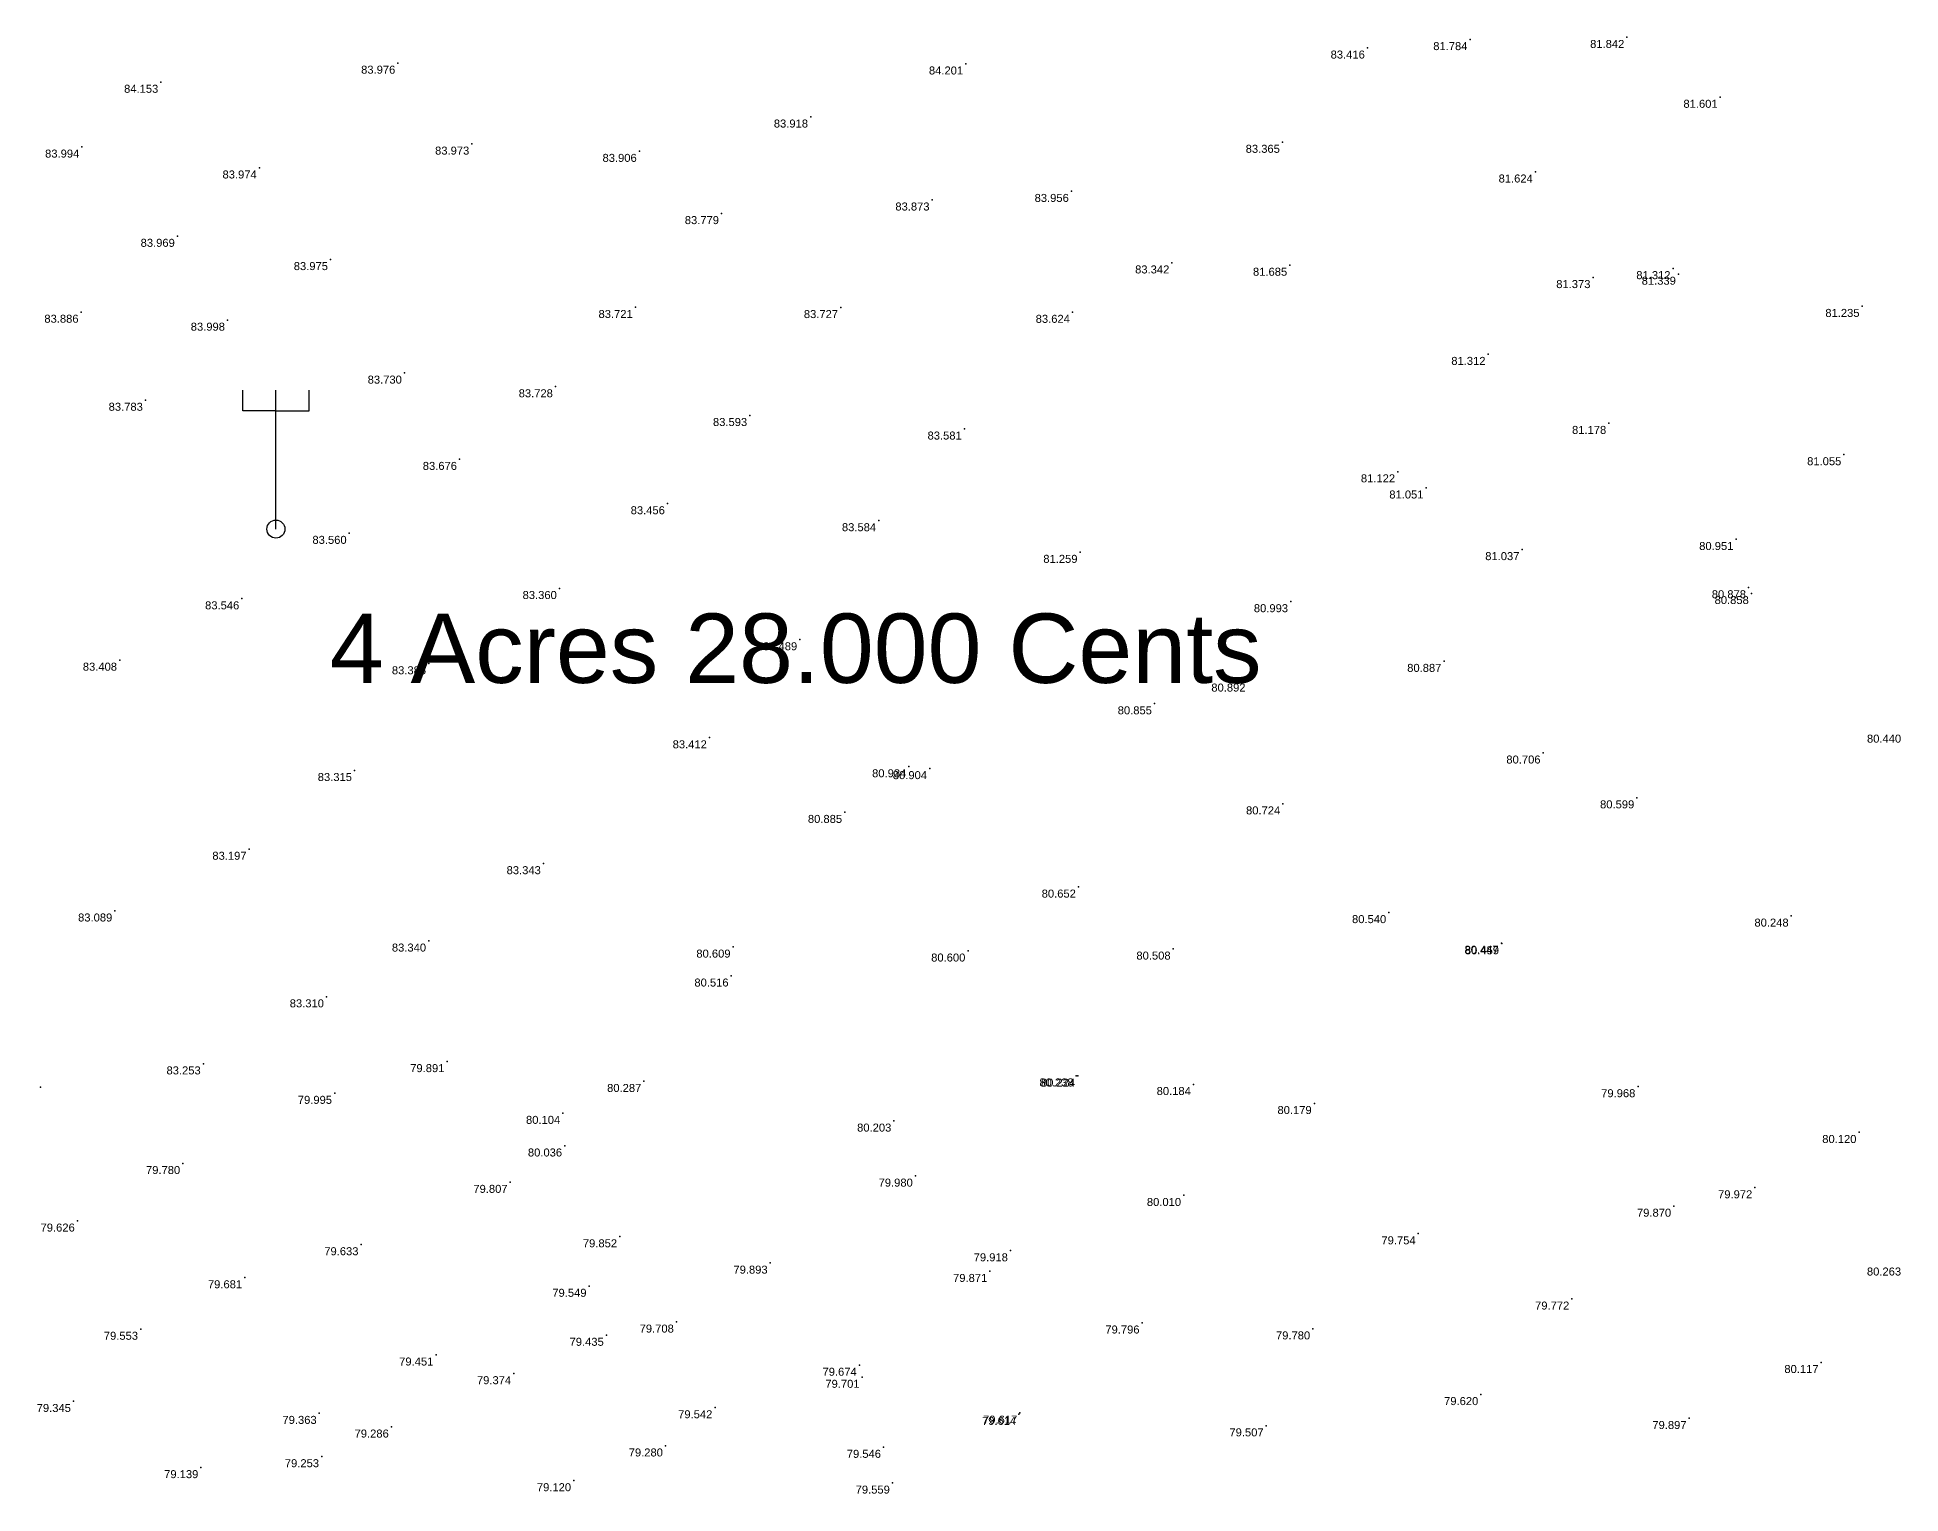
# Model space of a CAD drawing. Header units: millimetres. Extents: x 706139 to 707011, y 753722 to 954403.
# Drawn here: x 706798.6 to 706868.4, y 953828.8 to 953883.4 of the extents above; entities that cross this region are included whole.
import ezdxf
from ezdxf.enums import TextEntityAlignment as Align

# ---------------------------------------------------------------- set-up
doc = ezdxf.new("R2010")
doc.units = ezdxf.units.MM
doc.linetypes.add('SOLID_LINE', pattern=[0])
for name, color, linetype in [('dim', 7, 'Continuous'), ('EP SYMBOL', 7, 'Continuous'), ('Height', 7, 'Continuous')]:
    doc.layers.add(name, color=color, linetype=linetype)
doc.styles.add('ROMANS', font='arial.ttf', dxfattribs={"height": 2.4})
doc.styles.get("Standard").update_dxf_attribs({"font": 'arial.ttf'})

# ---------------------------------------------------------------- blocks, each defined once
blk = doc.blocks.new('EP')
at = {"color": 6}
for p, q in [((-0.415, 1.477), (-0.415, 1.736)), ((0, 1.477), (0, 1.736)), ((0.415, 1.477), (0.415, 1.736)), ((0, 1.477), (-0.415, 1.477)), ((0, 0), (0, 1.477)), ((0, 1.477), (0.415, 1.477))]:
    blk.add_line(p, q, dxfattribs=at)
blk.add_circle((0, 0), 0.113, dxfattribs=at)
blk = doc.blocks.new('FGHFGH')
at = {"layer": 'EP SYMBOL', "xscale": 3, "yscale": 3, "zscale": 3}
blk.add_blockref('EP', (708056.35074, 953833.7212, 83.717), dxfattribs=at)
at = {"layer": 'dim', "color": 1, "insert": (708058.36964, 953830.55632), "char_height": 2.6, "width": 69.8507731, "attachment_point": 1, "style": 'ROMANS'}
blk.add_mtext('4 Acres 28.000 Cents', dxfattribs=at)

msp = doc.modelspace()

# ---------------------------------------------------------------- linework, layer by layer
at = {"color": 0, "linetype": 'SOLID_LINE'}
for p in [(706848.4466, 953882.9712, 83.4161), (706848.4466, 953882.9712, 83.4161), (706852.2943, 953883.2876, 81.784), (706852.2943, 953883.2876, 81.784), (706858.1745, 953883.3685, 81.8418), (706858.1745, 953883.3685, 81.8418), (706812.1051, 953882.4041, 83.9764), (706812.1051, 953882.4041, 83.9764), (706833.3896, 953882.3738, 84.2015), (706833.3896, 953882.3738, 84.2015), (706803.2196, 953881.6883, 84.1527), (706803.2196, 953881.6883, 84.1527), (706861.6716, 953881.126, 81.6013), (706861.6716, 953881.126, 81.6013), (706827.5753, 953880.3862, 83.9181), (706827.5753, 953880.3862, 83.9181), (706800.2584, 953879.2596, 83.9942), (706800.2584, 953879.2596, 83.9942), (706814.8775, 953879.3716, 83.973), (706814.8775, 953879.3716, 83.973), (706845.263, 953879.439, 83.3645), (706845.263, 953879.439, 83.3645), (706821.1544, 953879.0983, 83.9055), (706821.1544, 953879.0983, 83.9055), (706806.9088, 953878.4768, 83.9739), (706806.9088, 953878.4768, 83.9739), (706854.7437, 953878.3257, 81.6235), (706854.7437, 953878.3257, 81.6235), (706832.1308, 953877.2762, 83.8728), (706832.1308, 953877.2762, 83.8728), (706837.3511, 953877.5976, 83.9561), (706837.3511, 953877.5976, 83.9561), (706824.2382, 953876.7666, 83.7787), (706824.2382, 953876.7666, 83.7787), (706803.84, 953875.9156, 83.9691), (706803.84, 953875.9156, 83.9691), (706809.58, 953875.0432, 83.9753), (706809.58, 953875.0432, 83.9753), (706841.1188, 953874.9179, 83.3424), (706841.1188, 953874.9179, 83.3424), (706845.5365, 953874.8314, 81.6852), (706845.5365, 953874.8314, 81.6852), (706856.9043, 953874.369, 81.3727), (706856.9043, 953874.369, 81.3727), (706859.9057, 953874.7035, 81.312), (706859.9057, 953874.7035, 81.312), (706860.1066, 953874.4951, 81.339), (706860.1066, 953874.4951, 81.339), (706800.2312, 953873.0703, 83.8863), (706800.2312, 953873.0703, 83.8863), (706821.004, 953873.2488, 83.7213), (706821.004, 953873.2488, 83.7213), (706828.7012, 953873.245, 83.7274), (706828.7012, 953873.245, 83.7274), (706837.3913, 953873.0667, 83.624), (706837.3913, 953873.0667, 83.624), (706866.9911, 953873.2883, 81.2352), (706866.9911, 953873.2883, 81.2352), (706805.7187, 953872.7716, 83.998), (706805.7187, 953872.7716, 83.998), (706852.9702, 953871.4902, 81.312), (706852.9702, 953871.4902, 81.312), (706812.3502, 953870.789, 83.7304), (706812.3502, 953870.789, 83.7304), (706818.0104, 953870.277, 83.7282), (706818.0104, 953870.277, 83.7282), (706802.6409, 953869.7714, 83.7826), (706802.6409, 953869.7714, 83.7826), (706825.294, 953869.1998, 83.5925), (706825.294, 953869.1998, 83.5925), (706857.4966, 953868.9039, 81.1781), (706857.4966, 953868.9039, 81.1781), (706833.3379, 953868.6925, 83.5808), (706833.3379, 953868.6925, 83.5808), (706814.4165, 953867.5548, 83.6755), (706814.4165, 953867.5548, 83.6755), (706866.3092, 953867.7303, 81.0546), (706866.3092, 953867.7303, 81.0546), (706849.5817, 953867.0888, 81.1221), (706849.5817, 953867.0888, 81.1221), (706850.6471, 953866.4834, 81.0513), (706850.6471, 953866.4834, 81.0513), (706822.2095, 953865.8929, 83.4562), (706822.2095, 953865.8929, 83.4562), (706830.128, 953865.2575, 83.5836), (706830.128, 953865.2575, 83.5836), (706810.2798, 953864.7833, 83.5602), (706810.2798, 953864.7833, 83.5602), (706862.2628, 953864.5538, 80.951), (706862.2628, 953864.5538, 80.951), (706837.6771, 953864.0718, 81.2594), (706837.6771, 953864.0718, 81.2594), (706854.2428, 953864.1735, 81.0367), (706854.2428, 953864.1735, 81.0367), (706818.1586, 953862.7159, 83.3598), (706818.1586, 953862.7159, 83.3598), (706862.7352, 953862.7451, 80.8777), (706862.7352, 953862.7451, 80.8777), (706862.8401, 953862.5291, 80.8577), (706862.8401, 953862.5291, 80.8577), (706806.2567, 953862.3293, 83.5457), (706806.2567, 953862.3293, 83.5457), (706845.5691, 953862.2218, 80.9928), (706845.5691, 953862.2218, 80.9928), (706827.169, 953860.7957, 83.4886), (706827.169, 953860.7957, 83.4886), (706801.673, 953860.0301, 83.4079), (706801.673, 953860.0301, 83.4079), (706813.2578, 953859.8955, 83.3849), (706813.2578, 953859.8955, 83.3849), (706851.3174, 953859.9851, 80.8873), (706851.3174, 953859.9851, 80.8873), (706843.9746, 953859.2469, 80.8924), (706843.9746, 953859.2469, 80.8924), (706840.4664, 953858.3948, 80.8553), (706840.4664, 953858.3948, 80.8553), (706823.7831, 953857.1202, 83.4122), (706823.7831, 953857.1202, 83.4122), (706855.0339, 953856.5508, 80.706), (706855.0339, 953856.5508, 80.706), (706810.4793, 953855.8946, 83.3149), (706810.4793, 953855.8946, 83.3149), (706831.2591, 953856.0352, 80.934), (706831.2591, 953856.0352, 80.934), (706832.0362, 953855.966, 80.9041), (706832.0362, 953855.966, 80.9041), (706858.5471, 953854.8707, 80.5986), (706858.5471, 953854.8707, 80.5986), (706828.8527, 953854.3253, 80.8848), (706828.8527, 953854.3253, 80.8848), (706845.2762, 953854.6441, 80.7241), (706845.2762, 953854.6441, 80.7241), (706806.5284, 953852.9443, 83.1971), (706806.5284, 953852.9443, 83.1971), (706817.5585, 953852.4034, 83.343), (706817.5585, 953852.4034, 83.343), (706837.616, 953851.5261, 80.6522), (706837.616, 953851.5261, 80.6522), (706801.4958, 953850.6307, 83.0887), (706801.4958, 953850.6307, 83.0887), (706849.2493, 953850.5699, 80.5398), (706849.2493, 953850.5699, 80.5398), (706864.3343, 953850.4387, 80.2484), (706864.3343, 953850.4387, 80.2484), (706813.2581, 953849.5035, 83.3399), (706813.2581, 953849.5035, 83.3399), (706824.6705, 953849.2773, 80.6092), (706824.6705, 953849.2773, 80.6092), (706841.1661, 953849.2029, 80.5084), (706841.1661, 953849.2029, 80.5084), (706853.4647, 953849.4235, 80.4472), (706853.4647, 953849.4235, 80.4472), (706853.479, 953849.401, 80.4585), (706853.479, 953849.401, 80.4585), (706833.4732, 953849.1296, 80.5995), (706833.4732, 953849.1296, 80.5995), (706824.5977, 953848.193, 80.5159), (706824.5977, 953848.193, 80.5159), (706809.4294, 953847.4128, 83.3098), (706809.4294, 953847.4128, 83.3098), (706813.9451, 953844.9852, 79.8908), (706813.9451, 953844.9852, 79.8908), (706804.8097, 953844.8997, 83.2532), (706804.8097, 953844.8997, 83.2532), (706837.5302, 953844.4489, 80.2384), (706837.5302, 953844.4489, 80.2384), (706837.5886, 953844.4409, 80.224), (706837.5886, 953844.4409, 80.224), (706798.6998, 953844.0271, 83.0405), (706798.6998, 953844.0271, 83.0405), (706809.7319, 953843.7969, 79.9946), (706809.7319, 953843.7969, 79.9946), (706821.3262, 953844.2422, 80.287), (706821.3262, 953844.2422, 80.287), (706841.9255, 953844.127, 80.1844), (706841.9255, 953844.127, 80.1844), (706858.5879, 953844.0451, 79.9677), (706858.5879, 953844.0451, 79.9677), (706818.2857, 953843.0462, 80.104), (706818.2857, 953843.0462, 80.104), (706846.4547, 953843.4147, 80.1793), (706846.4547, 953843.4147, 80.1793), (706830.6973, 953842.7564, 80.2033), (706830.6973, 953842.7564, 80.2033), (706866.8756, 953842.3291, 80.1197), (706866.8756, 953842.3291, 80.1197), (706818.3566, 953841.8241, 80.036), (706818.3566, 953841.8241, 80.036), (706804.0413, 953841.1659, 79.7801), (706804.0413, 953841.1659, 79.7801), (706816.3125, 953840.4605, 79.8069), (706816.3125, 953840.4605, 79.8069), (706831.5032, 953840.695, 79.9804), (706831.5032, 953840.695, 79.9804), (706862.9699, 953840.2568, 79.9725), (706862.9699, 953840.2568, 79.9725), (706841.5589, 953839.969, 80.0096), (706841.5589, 953839.969, 80.0096), (706859.93, 953839.5668, 79.8704), (706859.93, 953839.5668, 79.8704), (706800.0889, 953839.0096, 79.6264), (706800.0889, 953839.0096, 79.6264), (706810.7241, 953838.123, 79.633), (706810.7241, 953838.123, 79.633), (706820.4179, 953838.4208, 79.8518), (706820.4179, 953838.4208, 79.8518), (706850.3507, 953838.5316, 79.7536), (706850.3507, 953838.5316, 79.7536), (706826.0608, 953837.433, 79.8928), (706826.0608, 953837.433, 79.8928), (706835.0666, 953837.8955, 79.9181), (706835.0666, 953837.8955, 79.9181), (706806.3627, 953836.8846, 79.6807), (706806.3627, 953836.8846, 79.6807), (706834.294, 953837.1223, 79.8713), (706834.294, 953837.1223, 79.8713), (706819.2721, 953836.5662, 79.549), (706819.2721, 953836.5662, 79.549), (706856.1113, 953836.0865, 79.7715), (706856.1113, 953836.0865, 79.7715), (706822.5452, 953835.2244, 79.7082), (706822.5452, 953835.2244, 79.7082), (706840.0024, 953835.1897, 79.7962), (706840.0024, 953835.1897, 79.7962), (706802.46, 953834.955, 79.553), (706802.46, 953834.955, 79.553), (706819.9187, 953834.7292, 79.4345), (706819.9187, 953834.7292, 79.4345), (706846.399, 953834.9687, 79.7798), (706846.399, 953834.9687, 79.7798), (706813.5308, 953833.9902, 79.4508), (706813.5308, 953833.9902, 79.4508), (706816.4465, 953833.2902, 79.3735), (706816.4465, 953833.2902, 79.3735), (706829.4007, 953833.6068, 79.6745), (706829.4007, 953833.6068, 79.6745), (706829.5069, 953833.155, 79.7007), (706829.5069, 953833.155, 79.7007), (706865.4554, 953833.7089, 80.1166), (706865.4554, 953833.7089, 80.1166), (706852.6997, 953832.5075, 79.6202), (706852.6997, 953832.5075, 79.6202), (706799.9438, 953832.2488, 79.3449), (706799.9438, 953832.2488, 79.3449), (706809.1568, 953831.8022, 79.3632), (706809.1568, 953831.8022, 79.3632), (706823.9887, 953832.0133, 79.5423), (706823.9887, 953832.0133, 79.5423), (706835.3797, 953831.7661, 79.6142), (706835.3797, 953831.7661, 79.6142), (706835.4188, 953831.8125, 79.6171), (706835.4188, 953831.8125, 79.6171), (706811.8602, 953831.29, 79.286), (706811.8602, 953831.29, 79.286), (706844.6526, 953831.3349, 79.5067), (706844.6526, 953831.3349, 79.5067), (706860.5073, 953831.6111, 79.8974), (706860.5073, 953831.6111, 79.8974), (706822.1358, 953830.582, 79.2801), (706822.1358, 953830.582, 79.2801), (706830.3103, 953830.5309, 79.5459), (706830.3103, 953830.5309, 79.5459), (706804.7205, 953829.7691, 79.1389), (706804.7205, 953829.7691, 79.1389), (706809.2457, 953830.1789, 79.2527), (706809.2457, 953830.1789, 79.2527), (706818.6935, 953829.2798, 79.1196), (706818.6935, 953829.2798, 79.1196), (706830.6426, 953829.1894, 79.5592), (706830.6426, 953829.1894, 79.5592)]:
    msp.add_point(p, dxfattribs=at)

# ---------------------------------------------------------------- block references
msp.add_blockref('FGHFGH', (-1248.8207, 31.2158))

# ---------------------------------------------------------------- texts
at = {"layer": 'Height', "color": 4, "linetype": 'SOLID_LINE'}
for s, p in [('83.416', (706848.3466, 953882.8712, 83.4161)), ('83.416', (706848.3466, 953882.8712, 83.4161)), ('81.784', (706852.1943, 953883.1876, 81.784)), ('81.784', (706852.1943, 953883.1876, 81.784)), ('81.842', (706858.0745, 953883.2685, 81.8418)), ('81.842', (706858.0745, 953883.2685, 81.8418)), ('83.976', (706812.0051, 953882.3041, 83.9764)), ('83.976', (706812.0051, 953882.3041, 83.9764)), ('84.201', (706833.2896, 953882.2738, 84.2015)), ('84.201', (706833.2896, 953882.2738, 84.2015)), ('84.153', (706803.1196, 953881.5883, 84.1527)), ('84.153', (706803.1196, 953881.5883, 84.1527)), ('81.601', (706861.5716, 953881.026, 81.6013)), ('81.601', (706861.5716, 953881.026, 81.6013)), ('83.918', (706827.4753, 953880.2862, 83.9181)), ('83.918', (706827.4753, 953880.2862, 83.9181)), ('83.973', (706814.7775, 953879.2716, 83.973)), ('83.973', (706814.7775, 953879.2716, 83.973)), ('83.365', (706845.163, 953879.339, 83.3645)), ('83.365', (706845.163, 953879.339, 83.3645)), ('83.994', (706800.1584, 953879.1596, 83.9942)), ('83.994', (706800.1584, 953879.1596, 83.9942)), ('83.906', (706821.0544, 953878.9983, 83.9055)), ('83.906', (706821.0544, 953878.9983, 83.9055)), ('83.974', (706806.8088, 953878.3768, 83.9739)), ('83.974', (706806.8088, 953878.3768, 83.9739)), ('81.624', (706854.6437, 953878.2257, 81.6235)), ('81.624', (706854.6437, 953878.2257, 81.6235)), ('83.873', (706832.0308, 953877.1762, 83.8728)), ('83.873', (706832.0308, 953877.1762, 83.8728)), ('83.956', (706837.2511, 953877.4976, 83.9561)), ('83.956', (706837.2511, 953877.4976, 83.9561)), ('83.779', (706824.1382, 953876.6666, 83.7787)), ('83.779', (706824.1382, 953876.6666, 83.7787)), ('83.969', (706803.74, 953875.8156, 83.9691)), ('83.969', (706803.74, 953875.8156, 83.9691)), ('83.975', (706809.48, 953874.9432, 83.9753)), ('83.975', (706809.48, 953874.9432, 83.9753)), ('83.342', (706841.0188, 953874.8179, 83.3424)), ('83.342', (706841.0188, 953874.8179, 83.3424)), ('81.685', (706845.4365, 953874.7314, 81.6852)), ('81.685', (706845.4365, 953874.7314, 81.6852)), ('81.312', (706859.8057, 953874.6035, 81.312)), ('81.312', (706859.8057, 953874.6035, 81.312)), ('81.339', (706860.0066, 953874.3951, 81.339)), ('81.339', (706860.0066, 953874.3951, 81.339)), ('81.373', (706856.8043, 953874.269, 81.3727)), ('81.373', (706856.8043, 953874.269, 81.3727)), ('83.886', (706800.1312, 953872.9703, 83.8863)), ('83.886', (706800.1312, 953872.9703, 83.8863)), ('83.721', (706820.904, 953873.1488, 83.7213)), ('83.721', (706820.904, 953873.1488, 83.7213)), ('83.727', (706828.6012, 953873.145, 83.7274)), ('83.727', (706828.6012, 953873.145, 83.7274)), ('83.624', (706837.2913, 953872.9667, 83.624)), ('83.624', (706837.2913, 953872.9667, 83.624)), ('81.235', (706866.8911, 953873.1883, 81.2352)), ('81.235', (706866.8911, 953873.1883, 81.2352)), ('83.998', (706805.6187, 953872.6716, 83.998)), ('83.998', (706805.6187, 953872.6716, 83.998)), ('81.312', (706852.8702, 953871.3902, 81.312)), ('81.312', (706852.8702, 953871.3902, 81.312)), ('83.730', (706812.2502, 953870.689, 83.7304)), ('83.730', (706812.2502, 953870.689, 83.7304)), ('83.728', (706817.9104, 953870.177, 83.7282)), ('83.728', (706817.9104, 953870.177, 83.7282)), ('83.783', (706802.5409, 953869.6714, 83.7826)), ('83.783', (706802.5409, 953869.6714, 83.7826)), ('83.593', (706825.194, 953869.0998, 83.5925)), ('83.593', (706825.194, 953869.0998, 83.5925)), ('81.178', (706857.3966, 953868.8039, 81.1781)), ('81.178', (706857.3966, 953868.8039, 81.1781)), ('83.581', (706833.2379, 953868.5925, 83.5808)), ('83.581', (706833.2379, 953868.5925, 83.5808)), ('83.676', (706814.3165, 953867.4548, 83.6755)), ('83.676', (706814.3165, 953867.4548, 83.6755)), ('81.055', (706866.2092, 953867.6303, 81.0546)), ('81.055', (706866.2092, 953867.6303, 81.0546)), ('81.122', (706849.4817, 953866.9888, 81.1221)), ('81.122', (706849.4817, 953866.9888, 81.1221)), ('81.051', (706850.5471, 953866.3834, 81.0513)), ('81.051', (706850.5471, 953866.3834, 81.0513)), ('83.456', (706822.1095, 953865.7929, 83.4562)), ('83.456', (706822.1095, 953865.7929, 83.4562)), ('83.560', (706810.1798, 953864.6833, 83.5602)), ('83.560', (706810.1798, 953864.6833, 83.5602)), ('83.584', (706830.028, 953865.1575, 83.5836)), ('83.584', (706830.028, 953865.1575, 83.5836)), ('81.259', (706837.5771, 953863.9718, 81.2594)), ('81.259', (706837.5771, 953863.9718, 81.2594)), ('81.037', (706854.1428, 953864.0735, 81.0367)), ('81.037', (706854.1428, 953864.0735, 81.0367)), ('80.951', (706862.1628, 953864.4538, 80.951)), ('80.951', (706862.1628, 953864.4538, 80.951)), ('83.360', (706818.0586, 953862.6159, 83.3598)), ('83.360', (706818.0586, 953862.6159, 83.3598)), ('80.878', (706862.6352, 953862.6451, 80.8777)), ('80.878', (706862.6352, 953862.6451, 80.8777)), ('80.858', (706862.7401, 953862.4291, 80.8577)), ('80.858', (706862.7401, 953862.4291, 80.8577)), ('83.546', (706806.1567, 953862.2293, 83.5457)), ('83.546', (706806.1567, 953862.2293, 83.5457)), ('80.993', (706845.4691, 953862.1218, 80.9928)), ('80.993', (706845.4691, 953862.1218, 80.9928)), ('83.489', (706827.069, 953860.6957, 83.4886)), ('83.489', (706827.069, 953860.6957, 83.4886)), ('83.408', (706801.573, 953859.9301, 83.4079)), ('83.408', (706801.573, 953859.9301, 83.4079)), ('83.385', (706813.1578, 953859.7955, 83.3849)), ('83.385', (706813.1578, 953859.7955, 83.3849)), ('80.887', (706851.2174, 953859.8851, 80.8873)), ('80.887', (706851.2174, 953859.8851, 80.8873)), ('80.892', (706843.8746, 953859.1469, 80.8924)), ('80.892', (706843.8746, 953859.1469, 80.8924)), ('80.855', (706840.3664, 953858.2948, 80.8553)), ('80.855', (706840.3664, 953858.2948, 80.8553)), ('83.412', (706823.6831, 953857.0202, 83.4122)), ('83.412', (706823.6831, 953857.0202, 83.4122)), ('80.440', (706868.4522, 953857.2341, 80.4403)), ('80.440', (706868.4522, 953857.2341, 80.4403)), ('80.706', (706854.9339, 953856.4508, 80.706)), ('80.706', (706854.9339, 953856.4508, 80.706)), ('83.315', (706810.3793, 953855.7946, 83.3149)), ('83.315', (706810.3793, 953855.7946, 83.3149)), ('80.934', (706831.1591, 953855.9352, 80.934)), ('80.934', (706831.1591, 953855.9352, 80.934)), ('80.904', (706831.9362, 953855.866, 80.9041)), ('80.904', (706831.9362, 953855.866, 80.9041)), ('80.599', (706858.4471, 953854.7707, 80.5986)), ('80.599', (706858.4471, 953854.7707, 80.5986)), ('80.885', (706828.7527, 953854.2253, 80.8848)), ('80.885', (706828.7527, 953854.2253, 80.8848)), ('80.724', (706845.1762, 953854.5441, 80.7241)), ('80.724', (706845.1762, 953854.5441, 80.7241)), ('83.197', (706806.4284, 953852.8443, 83.1971)), ('83.197', (706806.4284, 953852.8443, 83.1971)), ('83.343', (706817.4585, 953852.3034, 83.343)), ('83.343', (706817.4585, 953852.3034, 83.343)), ('80.652', (706837.516, 953851.4261, 80.6522)), ('80.652', (706837.516, 953851.4261, 80.6522)), ('83.089', (706801.3958, 953850.5307, 83.0887)), ('83.089', (706801.3958, 953850.5307, 83.0887)), ('80.540', (706849.1493, 953850.4699, 80.5398)), ('80.540', (706849.1493, 953850.4699, 80.5398)), ('80.248', (706864.2343, 953850.3387, 80.2484)), ('80.248', (706864.2343, 953850.3387, 80.2484)), ('83.340', (706813.1581, 953849.4035, 83.3399)), ('83.340', (706813.1581, 953849.4035, 83.3399)), ('80.609', (706824.5705, 953849.1773, 80.6092)), ('80.609', (706824.5705, 953849.1773, 80.6092)), ('80.447', (706853.3647, 953849.3235, 80.4472)), ('80.447', (706853.3647, 953849.3235, 80.4472)), ('80.459', (706853.379, 953849.301, 80.4585)), ('80.459', (706853.379, 953849.301, 80.4585)), ('80.600', (706833.3732, 953849.0296, 80.5995)), ('80.600', (706833.3732, 953849.0296, 80.5995)), ('80.508', (706841.0661, 953849.1029, 80.5084)), ('80.508', (706841.0661, 953849.1029, 80.5084)), ('80.516', (706824.4977, 953848.093, 80.5159)), ('80.516', (706824.4977, 953848.093, 80.5159)), ('83.310', (706809.3294, 953847.3128, 83.3098)), ('83.310', (706809.3294, 953847.3128, 83.3098)), ('83.253', (706804.7097, 953844.7997, 83.2532)), ('83.253', (706804.7097, 953844.7997, 83.2532)), ('79.891', (706813.8451, 953844.8852, 79.8908)), ('79.891', (706813.8451, 953844.8852, 79.8908)), ('80.238', (706837.4302, 953844.3489, 80.2384)), ('80.238', (706837.4302, 953844.3489, 80.2384)), ('80.224', (706837.4886, 953844.3409, 80.224)), ('80.224', (706837.4886, 953844.3409, 80.224)), ('79.995', (706809.6319, 953843.6969, 79.9946)), ('79.995', (706809.6319, 953843.6969, 79.9946)), ('80.287', (706821.2262, 953844.1422, 80.287)), ('80.287', (706821.2262, 953844.1422, 80.287)), ('80.184', (706841.8255, 953844.027, 80.1844)), ('80.184', (706841.8255, 953844.027, 80.1844)), ('79.968', (706858.4879, 953843.9451, 79.9677)), ('79.968', (706858.4879, 953843.9451, 79.9677)), ('80.104', (706818.1857, 953842.9462, 80.104)), ('80.104', (706818.1857, 953842.9462, 80.104)), ('80.179', (706846.3547, 953843.3147, 80.1793)), ('80.179', (706846.3547, 953843.3147, 80.1793)), ('80.203', (706830.5973, 953842.6564, 80.2033)), ('80.203', (706830.5973, 953842.6564, 80.2033)), ('80.120', (706866.7756, 953842.2291, 80.1197)), ('80.120', (706866.7756, 953842.2291, 80.1197)), ('80.036', (706818.2566, 953841.7241, 80.036)), ('80.036', (706818.2566, 953841.7241, 80.036)), ('79.780', (706803.9413, 953841.0659, 79.7801)), ('79.780', (706803.9413, 953841.0659, 79.7801)), ('79.807', (706816.2125, 953840.3605, 79.8069)), ('79.807', (706816.2125, 953840.3605, 79.8069)), ('79.980', (706831.4032, 953840.595, 79.9804)), ('79.980', (706831.4032, 953840.595, 79.9804)), ('79.972', (706862.8699, 953840.1568, 79.9725)), ('79.972', (706862.8699, 953840.1568, 79.9725)), ('80.010', (706841.4589, 953839.869, 80.0096)), ('80.010', (706841.4589, 953839.869, 80.0096)), ('79.870', (706859.83, 953839.4668, 79.8704)), ('79.870', (706859.83, 953839.4668, 79.8704)), ('79.626', (706799.9889, 953838.9096, 79.6264)), ('79.626', (706799.9889, 953838.9096, 79.6264)), ('79.633', (706810.6241, 953838.023, 79.633)), ('79.633', (706810.6241, 953838.023, 79.633)), ('79.852', (706820.3179, 953838.3208, 79.8518)), ('79.852', (706820.3179, 953838.3208, 79.8518)), ('79.754', (706850.2507, 953838.4316, 79.7536)), ('79.754', (706850.2507, 953838.4316, 79.7536)), ('79.893', (706825.9608, 953837.333, 79.8928)), ('79.893', (706825.9608, 953837.333, 79.8928)), ('79.918', (706834.9666, 953837.7955, 79.9181)), ('79.918', (706834.9666, 953837.7955, 79.9181)), ('79.681', (706806.2627, 953836.7846, 79.6807)), ('79.681', (706806.2627, 953836.7846, 79.6807)), ('79.871', (706834.194, 953837.0223, 79.8713)), ('79.871', (706834.194, 953837.0223, 79.8713)), ('80.263', (706868.45, 953837.2626, 80.2625)), ('80.263', (706868.45, 953837.2626, 80.2625)), ('79.549', (706819.1721, 953836.4662, 79.549)), ('79.549', (706819.1721, 953836.4662, 79.549)), ('79.772', (706856.0113, 953835.9865, 79.7715)), ('79.772', (706856.0113, 953835.9865, 79.7715)), ('79.553', (706802.36, 953834.855, 79.553)), ('79.553', (706802.36, 953834.855, 79.553)), ('79.435', (706819.8187, 953834.6292, 79.4345)), ('79.435', (706819.8187, 953834.6292, 79.4345)), ('79.708', (706822.4452, 953835.1244, 79.7082)), ('79.708', (706822.4452, 953835.1244, 79.7082)), ('79.796', (706839.9024, 953835.0897, 79.7962)), ('79.796', (706839.9024, 953835.0897, 79.7962)), ('79.780', (706846.299, 953834.8687, 79.7798)), ('79.780', (706846.299, 953834.8687, 79.7798)), ('79.451', (706813.4308, 953833.8902, 79.4508)), ('79.451', (706813.4308, 953833.8902, 79.4508)), ('79.374', (706816.3465, 953833.1902, 79.3735)), ('79.374', (706816.3465, 953833.1902, 79.3735)), ('79.674', (706829.3007, 953833.5068, 79.6745)), ('79.674', (706829.3007, 953833.5068, 79.6745)), ('80.117', (706865.3554, 953833.6089, 80.1166)), ('80.117', (706865.3554, 953833.6089, 80.1166)), ('79.701', (706829.4069, 953833.055, 79.7007)), ('79.701', (706829.4069, 953833.055, 79.7007)), ('79.620', (706852.5997, 953832.4075, 79.6202)), ('79.620', (706852.5997, 953832.4075, 79.6202)), ('79.345', (706799.8438, 953832.1488, 79.3449)), ('79.345', (706799.8438, 953832.1488, 79.3449)), ('79.363', (706809.0568, 953831.7022, 79.3632)), ('79.363', (706809.0568, 953831.7022, 79.3632)), ('79.542', (706823.8887, 953831.9133, 79.5423)), ('79.542', (706823.8887, 953831.9133, 79.5423)), ('79.617', (706835.3188, 953831.7125, 79.6171)), ('79.617', (706835.3188, 953831.7125, 79.6171)), ('79.286', (706811.7602, 953831.19, 79.286)), ('79.286', (706811.7602, 953831.19, 79.286)), ('79.614', (706835.2797, 953831.6661, 79.6142)), ('79.614', (706835.2797, 953831.6661, 79.6142)), ('79.507', (706844.5526, 953831.2349, 79.5067)), ('79.507', (706844.5526, 953831.2349, 79.5067)), ('79.897', (706860.4073, 953831.5111, 79.8974)), ('79.897', (706860.4073, 953831.5111, 79.8974)), ('79.280', (706822.0358, 953830.482, 79.2801)), ('79.280', (706822.0358, 953830.482, 79.2801)), ('79.546', (706830.2103, 953830.4309, 79.5459)), ('79.546', (706830.2103, 953830.4309, 79.5459)), ('79.139', (706804.6205, 953829.6691, 79.1389)), ('79.139', (706804.6205, 953829.6691, 79.1389)), ('79.253', (706809.1457, 953830.0789, 79.2527)), ('79.253', (706809.1457, 953830.0789, 79.2527)), ('79.120', (706818.5935, 953829.1798, 79.1196)), ('79.120', (706818.5935, 953829.1798, 79.1196)), ('79.559', (706830.5426, 953829.0894, 79.5592)), ('79.559', (706830.5426, 953829.0894, 79.5592))]:
    msp.add_text(s, height=0.3, dxfattribs=at).set_placement(p, align=Align.TOP_RIGHT)

doc.saveas('drawing.dxf')
